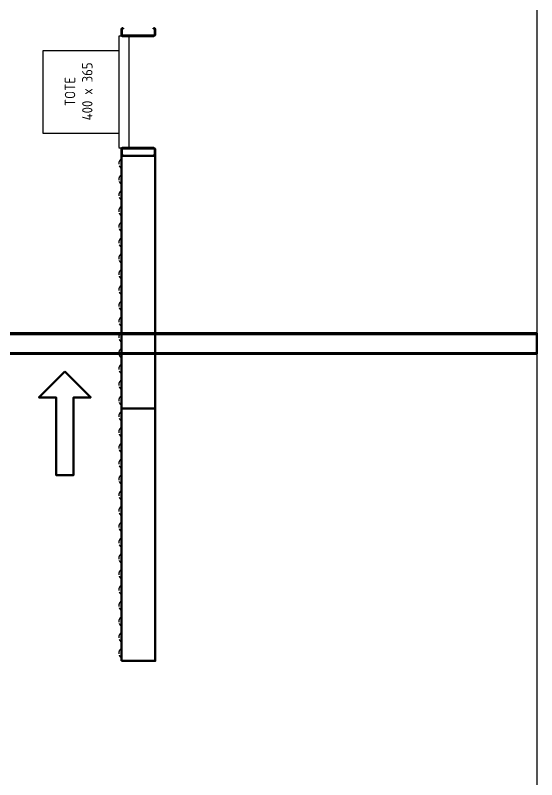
# Model space of a CAD drawing. Header units: millimetres. Extents: x -677815 to 476396, y -125373 to 39000.
# Drawn here: x 399416 to 401932, y -42818 to -39129 of the extents above; entities that cross this region are included whole.
import ezdxf

# ---------------------------------------------------------------- set-up
doc = ezdxf.new("R2010")
doc.units = ezdxf.units.MM
doc.linetypes.add('Xref Rapid Pick$0$AM_ISO02W050', pattern=[7.5, 6, -1.5])
doc.linetypes.add('Xref Rapid Pick$0$AM_ISO02W050x2', pattern=[3.75, 3, -0.75])
for name, color, linetype, lineweight in [('AM_BOR', 4, 'Continuous', 25), ('Xref Rapid Pick$0$Conv Decant In Out', 5, 'Continuous', 50), ('Xref Rapid Pick$0$Hidden', 9, 'Xref Rapid Pick$0$AM_ISO02W050', 25), ('Xref Rapid Pick$0$S Cont 2.5', 7, 'Continuous', 50), ('Xref Rapid Pick$0$S Hidden', 9, 'Xref Rapid Pick$0$AM_ISO02W050', 25)]:
    doc.layers.add(name, color=color, linetype=linetype, lineweight=lineweight)
doc.layers.add('Xref Rapid Pick$0$B', color=4, linetype='Continuous')
doc.layers.add('Xref Rapid Pick$0$Tote', color=7, linetype='Continuous')
doc.styles.add('Xref Rapid Pick$0$STANDARD', font='ISOCP.SHX')

# ---------------------------------------------------------------- blocks, each defined once
blk = doc.blocks.new('Xref Rapid Pick$0$column 100x100x5')
at = {"layer": 'Xref Rapid Pick$0$S Cont 2.5'}
for p, q in [((-50, 0), (-50, -3395)), ((50, 0), (-50, 0)), ((50, -3395), (50, 0)), ((-50, -3395), (50, -3395))]:
    blk.add_line(p, q, dxfattribs=at)
at = {"layer": 'Xref Rapid Pick$0$S Hidden', "linetype": 'Xref Rapid Pick$0$AM_ISO02W050x2', "lineweight": 50}
for p, q in [((-46, 0), (-46, -3395)), ((46, -3395), (46, 0))]:
    blk.add_line(p, q, dxfattribs=at)
blk = doc.blocks.new('*U807')
blk.add_lwpolyline([(0, 0), (1219.2, 0), (1219.2, -163.5), (0, -163.5)], close=True)
at = {"layer": 'Xref Rapid Pick$0$Hidden', "ltscale": 5}
for centre in [(38.1, -12), (114.3, -12), (190.5, -12), (266.7, -12), (342.9, -12), (419.1, -12), (495.3, -12), (571.5, -12), (647.7, -12), (723.9, -12), (800.1, -12), (876.3, -12), (952.5, -12), (1028.7, -12), (1104.9, -12), (1181.1, -12)]:
    blk.add_arc(centre, 25, 28.6854, 151.3146, dxfattribs=at)
blk = doc.blocks.new('*U809')
at = {"color": 0, "linetype": 'Continuous'}
blk.add_lwpolyline([(0, 0), (125, 125), (125, 42.5), (500, 42.5), (500, -42.5), (125, -42.5), (125, -125)], close=True, dxfattribs=at)
blk = doc.blocks.new('*U798')
for p, q in [((-21.825, 158.0666), (-21.825, 154.6052)), ((-21.825, 154.6052), (-19.165, 154.6052)), ((-19.165, 158.0666), (-19.165, 154.6052)), ((9.84, 163.4952), (-16.3964, 163.4952)), ((9.84, 160.8352), (-16.3964, 160.8352)), ((13.015, 7.4225), (13.015, 157.6602)), ((15.675, 7.4225), (15.675, 157.6602)), ((555.675, 7.4225), (555.675, 157.6602)), ((558.335, 7.4225), (558.335, 157.6602)), ((561.51, 163.4952), (587.7464, 163.4952)), ((561.51, 160.8352), (587.7464, 160.8352)), ((590.515, 158.0666), (590.515, 154.6052)), ((593.175, 154.6052), (590.515, 154.6052)), ((593.175, 158.0666), (593.175, 154.6052)), ((-21.825, 8.89), (-21.825, 5.4286)), ((-21.825, 8.89), (-19.165, 8.89)), ((-19.165, 8.89), (-19.165, 5.4286)), ((-16.3964, 2.66), (8.2525, 2.66)), ((-16.3964, 0), (8.2525, 0)), ((587.7464, 2.66), (563.0975, 2.66)), ((587.7464, 0), (563.0975, 0)), ((590.515, 8.89), (590.515, 5.4286)), ((593.175, 8.89), (590.515, 8.89)), ((593.175, 8.89), (593.175, 5.4286))]:
    blk.add_line(p, q)
for centre, radius, start, end in [((-16.3964, 158.0666), 5.4286, 90, 180), ((-16.3964, 158.0666), 2.7686, 90, 180), ((9.84, 157.6602), 5.835, 0, 90), ((9.84, 157.6602), 3.175, 0, 90), ((561.51, 157.6602), 5.835, 90, 180), ((561.51, 157.6602), 3.175, 90, 180), ((587.7464, 158.0666), 5.4286, 0, 90), ((587.7464, 158.0666), 2.7686, 0, 90), ((-16.3964, 5.4286), 5.4286, 180, 270), ((-16.3964, 5.4286), 2.7686, 180, 270), ((8.2525, 7.4225), 4.7625, 270, 0), ((8.2525, 7.4225), 7.4225, 270, 0), ((563.0975, 7.4225), 7.4225, 180, 270), ((563.0975, 7.4225), 4.7625, 180, 270), ((587.7464, 5.4286), 2.7686, 270, 0), ((587.7464, 5.4286), 5.4286, 270, 0)]:
    blk.add_arc(centre, radius, start, end)
at = {"layer": 'Xref Rapid Pick$0$Hidden'}
blk.add_lwpolyline([(15.675, 176.4952), (555.675, 176.4952), (555.675, 126.4952), (15.675, 126.4952)], close=True, dxfattribs=at)
blk = doc.blocks.new('Xref Rapid Pick$0$Tote side 400 x 365')
at = {"layer": 'Xref Rapid Pick$0$Tote'}
blk.add_lwpolyline([(500, 365), (500, 0), (100, 0), (100, 365)], close=True, dxfattribs=at)
at = {"layer": 'Xref Rapid Pick$0$Tote', "insert": (124.2, 259.8), "char_height": 50, "attachment_point": 1, "style": 'Xref Rapid Pick$0$STANDARD'}
blk.add_mtext_dynamic_manual_height_columns('\\pi107.5;TOTE\\P\\pi38.967;400 x 365', width=355.005, gutter_width=12.5, heights=[0], dxfattribs=at)
blk = doc.blocks.new('Xref Rapid Pick')
at = {"layer": 'Xref Rapid Pick$0$B'}
blk.add_line((401931.6, -7882.2), (401931.6, -65187.8), dxfattribs=at)
at = {"layer": 'Xref Rapid Pick$0$B', "rotation": 90}
blk.add_blockref('Xref Rapid Pick$0$column 100x100x5', (398536.6, -40713.2), dxfattribs=at)
at = {"layer": 'Xref Rapid Pick$0$Conv Decant In Out', "xscale": -1, "rotation": 90}
for name, p in [('*U798', (400091.6, -39213.4)), ('*U809', (399655.2, -40848))]:
    blk.add_blockref(name, p, dxfattribs=at)
at = {"layer": 'Xref Rapid Pick$0$Conv Decant In Out', "rotation": 90.00000000000001}
for p in [(399928.1, -41025.8), (399928.1, -42245)]:
    blk.add_blockref('*U807', p, dxfattribs=at)
at = {"layer": 'Xref Rapid Pick$0$Tote', "rotation": 90}
blk.add_blockref('Xref Rapid Pick$0$Tote side 400 x 365', (399915.1, -39799.1), dxfattribs=at)

msp = doc.modelspace()

# ---------------------------------------------------------------- block references
at = {"layer": 'AM_BOR'}
msp.add_blockref('Xref Rapid Pick', (0, 0), dxfattribs=at)

doc.saveas('drawing.dxf')
